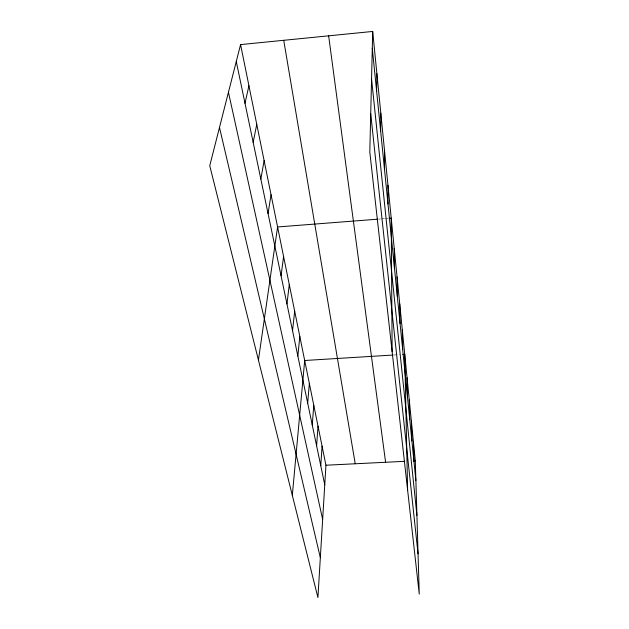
<?xml version="1.0" encoding="UTF-8"?>
<svg xmlns="http://www.w3.org/2000/svg" width="629" height="629" viewBox="0 0 629 629"><rect width="100%" height="100%" fill="white"/><g stroke="black" fill="none" stroke-linecap="round" stroke-linejoin="round"><path stroke-width="0.47" stroke-dasharray="3.15 2.36" d="M378.611 219.112L380.553 218.963M381.52 218.892L384.429 218.664M385.404 218.585L388.313 218.357M393.974 354.984L399.847 354.622"/><path stroke-width="0.94" d="M384.445 168.753L384.492 150.292M380.655 131.178L380.804 113.165M376.614 91.103L376.881 73.632M372.698 31.45L369.805 152.037L419.252 594.106L415.305 460.805L372.698 31.45L240.577 44.596L209.748 165.726L317.92 597.55L325.94 465.224L240.577 44.596M320.774 465.759L322.072 446.126M316.615 445.843L318.015 426.163M312.251 424.984L313.777 405.288M307.683 403.126L309.342 383.423M292.32 495.353L304.688 360.496L392.999 355.039M297.847 356.069L299.805 336.436M292.54 330.712L294.679 311.158M286.958 303.996L289.277 284.56M281.069 275.817L283.585 256.53M258.433 360.079L277.586 226.959L377.644 219.191M268.048 213.553L271.052 194.746M260.838 179.068L264.117 160.592M253.173 142.382L256.758 124.322M244.996 103.282L248.927 85.733M389.28 218.287L391.222 218.137L392.142 351.76M402.78 354.442L404.738 354.316L407.608 490.046M325.94 465.224L404.769 461.324M413.395 460.9L415.305 460.805M219.482 127.483L320.342 557.664M228.445 92.266L322.661 519.428M236.268 61.524L324.761 484.802M283.726 40.303L355.228 463.777M328.645 35.837L385.608 462.276M370.717 113.88L418.057 553.89M371.558 78.806L416.925 515.363M372.289 48.252L415.887 480.509M413.379 441.409L413.937 461.159M411.366 421.123L411.901 440.913M409.259 399.895L409.754 419.7M407.057 377.652L407.513 397.457M402.308 329.816L402.678 349.535M399.753 304.051L400.075 323.683M397.056 276.925L397.324 296.432M394.218 248.329L394.422 267.663M387.959 185.217L388.007 204.04"/></g></svg>
